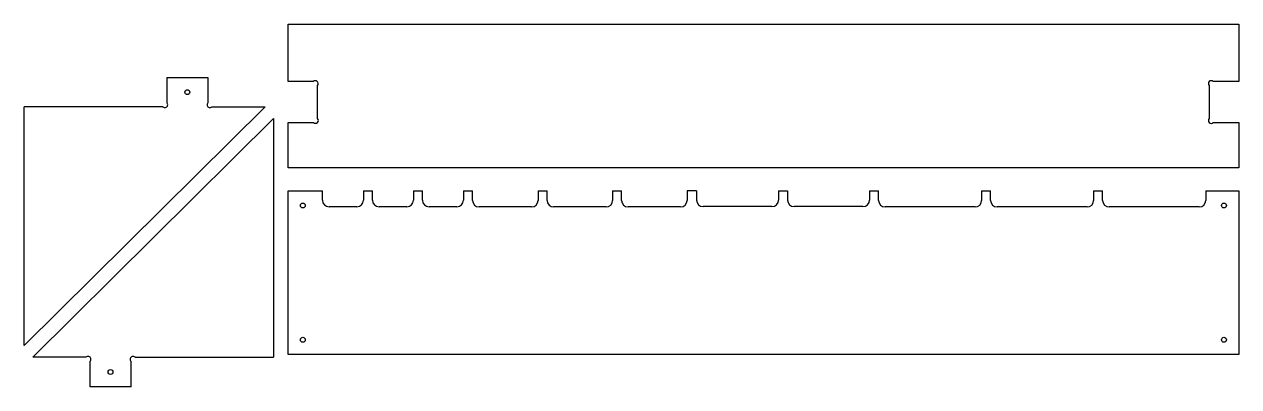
# Model space of a CAD drawing. Header units: inches. Extents: x 44 to 785, y 43 to 264.
import ezdxf

# ---------------------------------------------------------------- set-up
doc = ezdxf.new("R2010")
doc.units = ezdxf.units.IN
doc.header["$MEASUREMENT"] = 0

msp = doc.modelspace()

# ---------------------------------------------------------------- linework, layer by layer
for p, q in [((204.77, 264.23), (784.77, 264.23)), ((204.77, 229.23), (204.77, 264.23)), ((784.77, 264.23), (784.77, 229.23)), ((130.83, 231.78), (130.81, 216.32)), ((130.83, 231.78), (155.83, 231.78)), ((155.83, 231.78), (155.83, 216.26)), ((220.17, 229.23), (204.77, 229.23)), ((222.77, 206.72), (222.77, 226.89)), ((766.77, 226.78), (766.77, 206.69)), ((784.77, 229.23), (769.28, 229.23)), ((128.36, 213.81), (43.83, 213.78)), ((190.83, 213.78), (43.83, 68.01)), ((43.83, 68.01), (43.83, 213.78)), ((158.31, 213.78), (190.83, 213.78)), ((48.96, 60.83), (195.96, 206.61)), ((195.96, 206.61), (195.96, 60.83)), ((204.77, 176.44), (204.77, 204.23)), ((204.77, 204.23), (220.31, 204.23)), ((769.27, 204.23), (784.77, 204.23)), ((784.77, 204.23), (784.77, 176.44)), ((784.77, 176.44), (204.77, 176.44)), ((225.75, 156.78), (225.75, 162.51)), ((250.77, 162.51), (250.77, 156.78)), ((256.25, 156.78), (256.25, 162.51)), ((281.27, 162.51), (281.27, 156.78)), ((286.77, 156.78), (286.77, 162.51)), ((311.79, 162.51), (311.79, 156.78)), ((317.3, 156.65), (317.3, 162.51)), ((357.27, 162.51), (357.27, 156.65)), ((362.8, 156.65), (362.8, 162.51)), ((402.77, 162.51), (402.77, 156.65)), ((408.27, 156.65), (408.27, 162.51)), ((448.25, 162.51), (448.25, 156.65)), ((453.98, 162.51), (448.25, 162.51)), ((453.98, 162.51), (453.98, 156.84)), ((504, 162.51), (504, 156.84)), ((509.5, 162.51), (509.5, 156.84)), ((559.53, 162.51), (559.53, 156.84)), ((565.03, 156.65), (565.03, 162.51)), ((627.9, 162.51), (627.9, 156.65)), ((633.4, 156.65), (633.4, 162.51)), ((696.27, 162.51), (696.27, 156.65)), ((701.77, 156.65), (701.77, 162.51)), ((764.65, 162.51), (764.65, 156.65)), ((246.77, 152.78), (229.75, 152.78)), ((277.27, 152.78), (260.25, 152.78)), ((307.79, 152.78), (290.77, 152.78)), ((353.27, 152.65), (321.3, 152.65)), ((398.77, 152.65), (366.8, 152.65)), ((444.25, 152.65), (412.27, 152.65)), ((500, 152.84), (457.98, 152.84)), ((555.53, 152.84), (513.5, 152.84)), ((623.9, 152.65), (569.03, 152.65)), ((692.27, 152.65), (637.4, 152.65)), ((760.65, 152.65), (705.77, 152.65)), ((81.48, 60.84), (48.96, 60.83)), ((111.42, 60.8), (195.96, 60.83)), ((83.96, 42.83), (83.96, 58.36)), ((108.96, 42.83), (108.98, 58.3)), ((108.96, 42.83), (83.96, 42.83))]:
    msp.add_line(p, q)
for points in [[(764.65, 162.51), (784.77, 162.51), (784.77, 62.51), (204.77, 62.51), (204.77, 162.51), (225.75, 162.51)], [(250.77, 162.51), (256.25, 162.51)], [(281.27, 162.51), (286.77, 162.51)], [(311.79, 162.51), (317.3, 162.51)], [(357.27, 162.51), (362.8, 162.51)], [(402.77, 162.51), (408.27, 162.51)], [(504, 162.51), (509.5, 162.51)], [(559.53, 162.51), (565.03, 162.51)], [(627.9, 162.51), (633.4, 162.51)], [(696.27, 162.51), (701.77, 162.51)]]:
    msp.add_lwpolyline(points)
for centre in [(143.33, 222.78), (213.77, 153.51), (775.77, 153.51), (213.77, 71.51), (775.77, 71.51), (96.46, 51.83)]:
    msp.add_circle(centre, 1.5)
for centre, radius, start, end in [((221.44, 228.02), 1.75, 319.74509, 136.28515), ((768.02, 228.01), 1.75, 44.34673, 224.34673), ((129.6, 215.05), 1.75, 225.16018, 46.34109), ((157.07, 215.02), 1.75, 134.9504, 314.95722), ((221.54, 205.47), 1.75, 225.31232, 45.31232), ((768.02, 205.46), 1.75, 135.43754, 315.43754), ((229.75, 156.78), 4, 180, 270), ((246.77, 156.78), 4, 270, 0), ((260.25, 156.78), 4, 180, 270), ((277.27, 156.78), 4, 270, 0), ((290.77, 156.78), 4, 180, 270), ((307.79, 156.78), 4, 270, 0), ((321.3, 156.65), 4, 180, 270), ((353.27, 156.65), 4, 270, 0), ((366.8, 156.65), 4, 180, 270), ((398.77, 156.65), 4, 270, 0), ((412.27, 156.65), 4, 180, 270), ((444.25, 156.65), 4, 270, 0), ((457.98, 156.84), 4, 180, 270), ((500, 156.84), 4, 270, 0), ((513.5, 156.84), 4, 180, 270), ((555.53, 156.84), 4, 270, 0), ((569.03, 156.65), 4, 180, 270), ((623.9, 156.65), 4, 270, 0), ((637.4, 156.65), 4, 180, 270), ((692.27, 156.65), 4, 270, 0), ((705.77, 156.65), 4, 180, 270), ((760.65, 156.65), 4, 270, 0), ((82.72, 59.6), 1.75, 314.9504, 134.95722), ((110.19, 59.56), 1.75, 45.16018, 226.34109)]:
    msp.add_arc(centre, radius, start, end)

doc.saveas('drawing.dxf')
